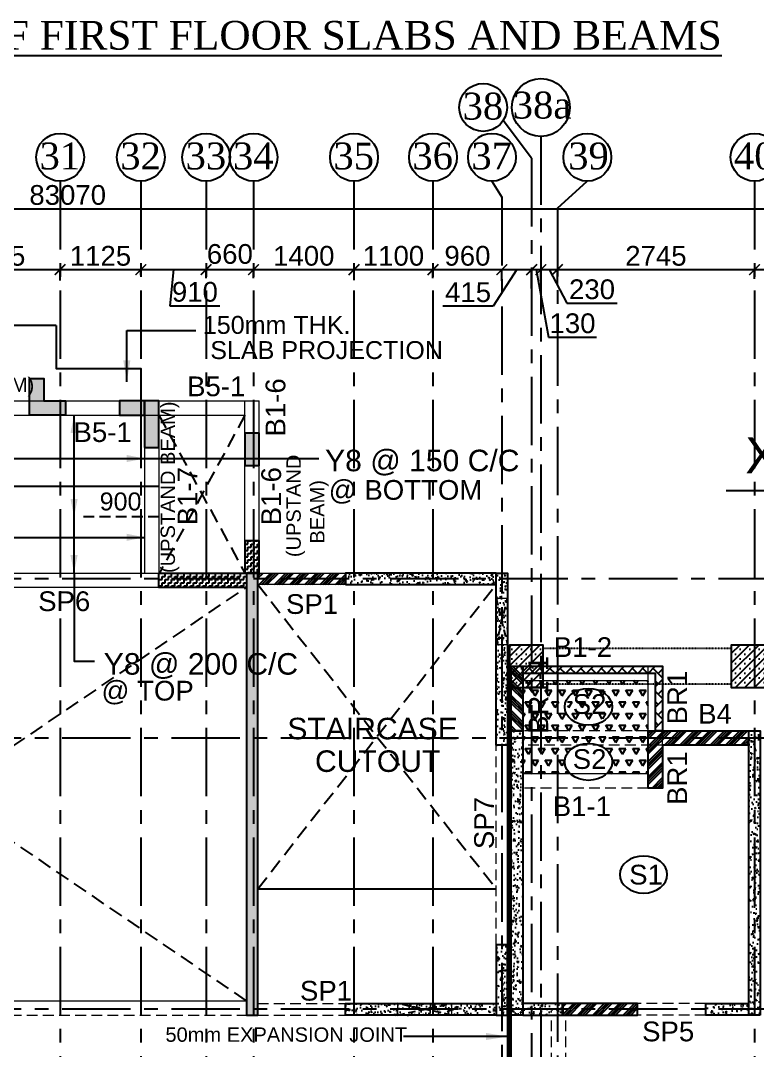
# Model space of a CAD drawing. Header units: inches. Extents: x -1898 to 127651, y -195120 to -109120.
# Drawn here: x 44206 to 54471, y -158776 to -144425 of the extents above; entities that cross this region are included whole.
import ezdxf

# ---------------------------------------------------------------- set-up
doc = ezdxf.new("R2010")
doc.units = ezdxf.units.IN
doc.header["$MEASUREMENT"] = 0
for name, pattern in [('CENTER', [50.8, 31.75, -6.35, 6.35, -6.35]), ('DASHED2', [9.525, 6.35, -3.175]), ('Hidden', [3, 2, -1])]:
    doc.linetypes.add(name, pattern=pattern)
for name, color, linetype in [('1', 8, 'Continuous'), ('1 SHEET', 7, 'Continuous'), ('160 R.C. WALL HAT', 8, 'Continuous'), ('160 R.C.WALL', 6, 'Continuous'), ('2', 5, 'Continuous'), ('200 R.C. WALL', 8, 'Continuous'), ('200THK R.C WALL HAT', 253, 'Continuous'), ('4', 4, 'Continuous'), ('5', 2, 'Continuous'), ('AR-Column', 40, 'Continuous'), ('AR-Hidden', 251, 'DASHED2'), ('ARROW', 5, 'Continuous'), ('BAL. PARAPET WALL', 4, 'Continuous'), ('BEAM TEXT', 4, 'Continuous'), ('CUTOUT LINE', 2, 'Continuous'), ('DIM', 251, 'Continuous'), ('GIRD CIR', 1, 'Continuous'), ('GIRD TEXT', 4, 'Continuous'), ('GRID', 8, 'CENTER'), ('GRID DIM', 4, 'Continuous'), ('JKEC COL', 6, 'Continuous'), ('JKEC COL HAT', 2, 'Continuous'), ('NON S.WALL HATCH', 8, 'Continuous'), ('NON STRUC R.C.WALL', 6, 'Continuous'), ('NON.STRUC.R.C.WALLS', 1, 'Continuous'), ('PARAPET WALL', 4, 'Continuous'), ('SLAB ARROW', 5, 'Continuous'), ('SLAB DIS', 32, 'Continuous'), ('SPANRAL BEAM', 3, 'Continuous'), ('SUNKEN', 8, 'Continuous'), ('TEXT-1', 3, 'Continuous')]:
    doc.layers.add(name, color=color, linetype=linetype)
for name, color, linetype, lineweight in [('BEAMS', 3, 'Continuous', 0), ('cutout', 2, 'Continuous', 5), ('SLAB CIR', 1, 'Continuous', 25), ('SLAB REIN', 31, 'Continuous', 0), ('SLAB TXT', 3, 'Continuous', 0), ('text', 4, 'Continuous', 30), ('TEXT1', 3, 'Continuous', 20)]:
    doc.layers.add(name, color=color, linetype=linetype, lineweight=lineweight)
doc.styles.add('T 200', font='sanss___.ttf')
doc.styles.add('T200', font='sanss___.ttf', dxfattribs={"height": 275})
doc.styles.add('T300', font='sanss___.ttf', dxfattribs={"height": 350})
doc.styles.add('T400', font='romantic.ttf')
doc.dimstyles.new('T 300', dxfattribs={"dimtxt": 275, "dimasz": 150, "dimexe": 1, "dimexo": 0, "dimgap": 50, "dimtad": 1, "dimdec": 0, "dimrnd": 5, "dimdsep": 46, "dimtxsty": 'T200', "dimblk": 'ARCHTICK', "dimcen": 2.5, "dimdle": 1, "dimclrd": 5, "dimclre": 253, "dimclrt": 4, "dimadec": 0, "dimazin": 0, "dimtfac": 1, "dimtdec": 0, "dimtmove": 2, "dimatfit": 3, "dimfxl": 0, "dimarcsym": 0})
pattern_1 = [(45, (2346260.05, -275504.5), (-106.066017, 106.066017), []), (45, (2346295.4, -275504.5), (-106.066017, 106.066017), []), (45, (2346330.76, -275504.5), (-106.066017, 106.066017), []), (45, (2346366.12, -275504.5), (-106.066017, 106.066017), [])]
pattern_2 = [(50, (2184721.52, 77472.34), (179.315046, -15.688034), [18.75, -206.25]), (355, (2184721.52, 77472.34), (-34.687833, 188.048033), [15, -165]), (100.451444, (2184736.47, 77471.03), (144.627212, 172.359998), [15.935048, -175.285528]), (46.1842, (2184721.52, 77522.34), (266.810333, -41.37982), [28.125, -309.375]), (96.635635, (2184743.76, 77518.9), (233.665486, 243.52965), [23.902586, -262.92844]), (351.184164, (2184721.52, 77522.34), (233.665486, 243.52965), [22.5, -247.5]), (21, (2184746.52, 77509.84), (149.226763, -100.654723), [18.75, -206.25]), (326, (2184746.52, 77509.84), (60.828833, 181.287511), [15, -165]), (71.451445, (2184758.96, 77501.45), (210.055594, 80.632788), [15.935047, -175.285528]), (37.5, (2184721.524, 77472.34), (3.0399638, 83.2234635), [0, -163, 0, -167.5, 0, -165.625]), (7.5, (2184721.52, 77472.34), (65.7673844, 98.602928), [0, -95.5, 0, -159.25, 0, -63.125]), (327.5, (2184665.774, 77472.34), (133.455609, -5.638718), [0, -62.5, 0, -195, 0, -258.75]), (317.5, (2184640.77, 77472.34), (145.7965423, 25.0262456), [0, -81.25, 0, -129.5, 0, -183.75])]
pattern_3 = [(45, (-132245.64, 75915.45), (-66.29126, 66.29126), []), (45, (-132179.35, 75915.45), (-66.29126, 66.29126), [0, -93.75])]

# ---------------------------------------------------------------- blocks, each defined once
blk = doc.blocks.new('_ARCHTICK')
at = {"color": 0, "linetype": 'ByBlock', "const_width": 0.15}
blk.add_lwpolyline([(-0.5, -0.5), (0.5, 0.5)], dxfattribs=at)
blk = doc.blocks.new('*D679')
at = {"layer": 'Defpoints', "color": 0}
for p in [(86396, -147049), (3327, -147274, 15), (86396, -147274, 15)]:
    blk.add_point(p, dxfattribs=at)
at = {"layer": 'GRID DIM', "color": 5, "lineweight": -2}
blk.add_line((3326, -147049), (86397, -147049), dxfattribs=at)
at = {"layer": 'GRID DIM', "color": 253, "lineweight": -2}
for p, q in [((3327, -147274), (3327, -147048)), ((86396, -147274), (86396, -147048))]:
    blk.add_line(p, q, dxfattribs=at)
at = {"layer": 'GRID DIM', "color": 5, "lineweight": -2, "xscale": 150, "yscale": 150, "zscale": 150, "rotation": 180}
blk.add_blockref('_ARCHTICK', (3327, -147049), dxfattribs=at)
at = {"layer": 'GRID DIM', "color": 5, "lineweight": -2, "xscale": 150, "yscale": 150, "zscale": 150}
blk.add_blockref('_ARCHTICK', (86396, -147049), dxfattribs=at)
at = {"layer": 'GRID DIM', "color": 4, "insert": (44862, -146857), "char_height": 275, "attachment_point": 5, "style": 'T200'}
blk.add_mtext('83070', dxfattribs=at)
blk = doc.blocks.new('*D711')
at = {"layer": 'Defpoints', "color": 0}
for p in [(44756, -147896), (42933, -148034, 15), (44756, -148049, 15)]:
    blk.add_point(p, dxfattribs=at)
at = {"layer": 'GRID DIM', "color": 5, "lineweight": -2}
blk.add_line((42932, -147896), (44757, -147896), dxfattribs=at)
at = {"layer": 'GRID DIM', "color": 253, "lineweight": -2}
for p, q in [((42933, -148034), (42933, -147895)), ((44756, -148049), (44756, -147895))]:
    blk.add_line(p, q, dxfattribs=at)
at = {"layer": 'GRID DIM', "color": 5, "lineweight": -2, "xscale": 150, "yscale": 150, "zscale": 150, "rotation": 180}
blk.add_blockref('_ARCHTICK', (42933, -147896), dxfattribs=at)
at = {"layer": 'GRID DIM', "color": 5, "lineweight": -2, "xscale": 150, "yscale": 150, "zscale": 150}
blk.add_blockref('_ARCHTICK', (44756, -147896), dxfattribs=at)
at = {"layer": 'GRID DIM', "color": 4, "insert": (43845, -147705), "char_height": 275, "attachment_point": 5, "style": 'T200'}
blk.add_mtext('1825', dxfattribs=at)
blk = doc.blocks.new('*D712')
at = {"layer": 'Defpoints', "color": 0}
for p in [(45881, -147896), (44756, -148049, 15), (45881, -147973, 15)]:
    blk.add_point(p, dxfattribs=at)
at = {"layer": 'GRID DIM', "color": 5, "lineweight": -2}
blk.add_line((44755, -147896), (45882, -147896), dxfattribs=at)
at = {"layer": 'GRID DIM', "color": 253, "lineweight": -2}
for p, q in [((44756, -148049), (44756, -147895)), ((45881, -147973), (45881, -147895))]:
    blk.add_line(p, q, dxfattribs=at)
at = {"layer": 'GRID DIM', "color": 5, "lineweight": -2, "xscale": 150, "yscale": 150, "zscale": 150, "rotation": 180}
blk.add_blockref('_ARCHTICK', (44756, -147896), dxfattribs=at)
at = {"layer": 'GRID DIM', "color": 5, "lineweight": -2, "xscale": 150, "yscale": 150, "zscale": 150}
blk.add_blockref('_ARCHTICK', (45881, -147896), dxfattribs=at)
at = {"layer": 'GRID DIM', "color": 4, "insert": (45319, -147705), "char_height": 275, "attachment_point": 5, "style": 'T200'}
blk.add_mtext('1125', dxfattribs=at)
blk = doc.blocks.new('*D713')
at = {"layer": 'Defpoints', "color": 0}
for p in [(46791, -147896), (45881, -147973, 15), (46791, -148014, 15)]:
    blk.add_point(p, dxfattribs=at)
at = {"layer": 'GRID DIM', "color": 5, "lineweight": -2}
for p, q in [((45880, -147896), (46792, -147896)), ((46336, -147896), (46286, -148399)), ((46286, -148399), (46982, -148399))]:
    blk.add_line(p, q, dxfattribs=at)
at = {"layer": 'GRID DIM', "color": 253, "lineweight": -2}
for p, q in [((45881, -147973), (45881, -147895)), ((46791, -148014), (46791, -147895))]:
    blk.add_line(p, q, dxfattribs=at)
at = {"layer": 'GRID DIM', "color": 5, "lineweight": -2, "xscale": 150, "yscale": 150, "zscale": 150, "rotation": 180}
blk.add_blockref('_ARCHTICK', (45881, -147896), dxfattribs=at)
at = {"layer": 'GRID DIM', "color": 5, "lineweight": -2, "xscale": 150, "yscale": 150, "zscale": 150}
blk.add_blockref('_ARCHTICK', (46791, -147896), dxfattribs=at)
at = {"layer": 'GRID DIM', "color": 4, "insert": (46634, -148207), "char_height": 275, "attachment_point": 5, "style": 'T200'}
blk.add_mtext('910', dxfattribs=at)
blk = doc.blocks.new('*D714')
at = {"layer": 'Defpoints', "color": 0}
for p in [(47451, -147896), (46791, -148014, 15), (47451, -148014, 15)]:
    blk.add_point(p, dxfattribs=at)
at = {"layer": 'GRID DIM', "color": 5, "lineweight": -2}
blk.add_line((46790, -147896), (47452, -147896), dxfattribs=at)
at = {"layer": 'GRID DIM', "color": 253, "lineweight": -2}
for p, q in [((46791, -148014), (46791, -147895)), ((47451, -148014), (47451, -147895))]:
    blk.add_line(p, q, dxfattribs=at)
at = {"layer": 'GRID DIM', "color": 5, "lineweight": -2, "xscale": 150, "yscale": 150, "zscale": 150, "rotation": 180}
blk.add_blockref('_ARCHTICK', (46791, -147896), dxfattribs=at)
at = {"layer": 'GRID DIM', "color": 5, "lineweight": -2, "xscale": 150, "yscale": 150, "zscale": 150}
blk.add_blockref('_ARCHTICK', (47451, -147896), dxfattribs=at)
at = {"layer": 'GRID DIM', "color": 4, "insert": (47121, -147679), "char_height": 275, "attachment_point": 5, "style": 'T200'}
blk.add_mtext('660', dxfattribs=at)
blk = doc.blocks.new('*D715')
at = {"layer": 'Defpoints', "color": 0}
for p in [(48851, -147896), (47451, -148014, 15), (48851, -148041, 15)]:
    blk.add_point(p, dxfattribs=at)
at = {"layer": 'GRID DIM', "color": 5, "lineweight": -2}
blk.add_line((47450, -147896), (48852, -147896), dxfattribs=at)
at = {"layer": 'GRID DIM', "color": 253, "lineweight": -2}
for p, q in [((47451, -148014), (47451, -147895)), ((48851, -148041), (48851, -147895))]:
    blk.add_line(p, q, dxfattribs=at)
at = {"layer": 'GRID DIM', "color": 5, "lineweight": -2, "xscale": 150, "yscale": 150, "zscale": 150, "rotation": 180}
blk.add_blockref('_ARCHTICK', (47451, -147896), dxfattribs=at)
at = {"layer": 'GRID DIM', "color": 5, "lineweight": -2, "xscale": 150, "yscale": 150, "zscale": 150}
blk.add_blockref('_ARCHTICK', (48851, -147896), dxfattribs=at)
at = {"layer": 'GRID DIM', "color": 4, "insert": (48151, -147705), "char_height": 275, "attachment_point": 5, "style": 'T200'}
blk.add_mtext('1400', dxfattribs=at)
blk = doc.blocks.new('*D716')
at = {"layer": 'Defpoints', "color": 0}
for p in [(49951, -147896), (48851, -148041, 15), (49951, -148017, 15)]:
    blk.add_point(p, dxfattribs=at)
at = {"layer": 'GRID DIM', "color": 5, "lineweight": -2}
blk.add_line((48850, -147896), (49952, -147896), dxfattribs=at)
at = {"layer": 'GRID DIM', "color": 253, "lineweight": -2}
for p, q in [((48851, -148041), (48851, -147895)), ((49951, -148017), (49951, -147895))]:
    blk.add_line(p, q, dxfattribs=at)
at = {"layer": 'GRID DIM', "color": 5, "lineweight": -2, "xscale": 150, "yscale": 150, "zscale": 150, "rotation": 180}
blk.add_blockref('_ARCHTICK', (48851, -147896), dxfattribs=at)
at = {"layer": 'GRID DIM', "color": 5, "lineweight": -2, "xscale": 150, "yscale": 150, "zscale": 150}
blk.add_blockref('_ARCHTICK', (49951, -147896), dxfattribs=at)
at = {"layer": 'GRID DIM', "color": 4, "insert": (49401, -147705), "char_height": 275, "attachment_point": 5, "style": 'T200'}
blk.add_mtext('1100', dxfattribs=at)
blk = doc.blocks.new('*D717')
at = {"layer": 'Defpoints', "color": 0}
for p in [(50911, -147896), (49951, -148017, 15), (50911, -148051, 15)]:
    blk.add_point(p, dxfattribs=at)
at = {"layer": 'GRID DIM', "color": 5, "lineweight": -2}
blk.add_line((49950, -147896), (50912, -147896), dxfattribs=at)
at = {"layer": 'GRID DIM', "color": 253, "lineweight": -2}
for p, q in [((49951, -148017), (49951, -147895)), ((50911, -148051), (50911, -147895))]:
    blk.add_line(p, q, dxfattribs=at)
at = {"layer": 'GRID DIM', "color": 5, "lineweight": -2, "xscale": 150, "yscale": 150, "zscale": 150, "rotation": 180}
blk.add_blockref('_ARCHTICK', (49951, -147896), dxfattribs=at)
at = {"layer": 'GRID DIM', "color": 5, "lineweight": -2, "xscale": 150, "yscale": 150, "zscale": 150}
blk.add_blockref('_ARCHTICK', (50911, -147896), dxfattribs=at)
at = {"layer": 'GRID DIM', "color": 4, "insert": (50431, -147705), "char_height": 275, "attachment_point": 5, "style": 'T200'}
blk.add_mtext('960', dxfattribs=at)
blk = doc.blocks.new('*D718')
at = {"layer": 'Defpoints', "color": 0}
for p in [(51326, -147896), (50911, -148051, 15), (51326, -148159, 15)]:
    blk.add_point(p, dxfattribs=at)
at = {"layer": 'GRID DIM', "color": 5, "lineweight": -2}
for p, q in [((51118, -147896), (50792, -148404)), ((50910, -147896), (51327, -147896)), ((50792, -148404), (50089, -148404))]:
    blk.add_line(p, q, dxfattribs=at)
at = {"layer": 'GRID DIM', "color": 253, "lineweight": -2}
for p, q in [((50911, -148051), (50911, -147895)), ((51326, -148159), (51326, -147895))]:
    blk.add_line(p, q, dxfattribs=at)
at = {"layer": 'GRID DIM', "color": 5, "lineweight": -2, "xscale": 150, "yscale": 150, "zscale": 150, "rotation": 180}
blk.add_blockref('_ARCHTICK', (50911, -147896), dxfattribs=at)
at = {"layer": 'GRID DIM', "color": 5, "lineweight": -2, "xscale": 150, "yscale": 150, "zscale": 150}
blk.add_blockref('_ARCHTICK', (51326, -147896), dxfattribs=at)
at = {"layer": 'GRID DIM', "color": 4, "insert": (50440, -148212), "char_height": 275, "attachment_point": 5, "style": 'T200'}
blk.add_mtext('415', dxfattribs=at)
blk = doc.blocks.new('*D719')
at = {"layer": 'Defpoints', "color": 0}
for p in [(51454, -147896), (51454, -148051, 29), (51326, -148159, 15)]:
    blk.add_point(p, dxfattribs=at)
at = {"layer": 'GRID DIM', "color": 5, "lineweight": -2}
for p, q in [((51325, -147896), (51455, -147896)), ((51390, -147896), (51559, -148837)), ((51559, -148837), (52231, -148837))]:
    blk.add_line(p, q, dxfattribs=at)
at = {"layer": 'GRID DIM', "color": 253, "lineweight": -2}
for p, q in [((51326, -148159), (51326, -147895)), ((51454, -148051), (51454, -147895))]:
    blk.add_line(p, q, dxfattribs=at)
at = {"layer": 'GRID DIM', "color": 5, "lineweight": -2, "xscale": 150, "yscale": 150, "zscale": 150, "rotation": 180}
blk.add_blockref('_ARCHTICK', (51326, -147896), dxfattribs=at)
at = {"layer": 'GRID DIM', "color": 5, "lineweight": -2, "xscale": 150, "yscale": 150, "zscale": 150}
blk.add_blockref('_ARCHTICK', (51454, -147896), dxfattribs=at)
at = {"layer": 'GRID DIM', "color": 4, "insert": (51895, -148645), "char_height": 275, "attachment_point": 5, "style": 'T200'}
blk.add_mtext('130', dxfattribs=at)
blk = doc.blocks.new('*D720')
at = {"layer": 'Defpoints', "color": 0}
for p in [(51684, -147896), (51454, -148051, 29), (51684, -148100, 15)]:
    blk.add_point(p, dxfattribs=at)
at = {"layer": 'GRID DIM', "color": 5, "lineweight": -2}
for p, q in [((51453, -147896), (51685, -147896)), ((51569, -147896), (51818, -148363)), ((51818, -148363), (52516, -148363))]:
    blk.add_line(p, q, dxfattribs=at)
at = {"layer": 'GRID DIM', "color": 253, "lineweight": -2}
for p, q in [((51454, -148051), (51454, -147895)), ((51684, -148100), (51684, -147895))]:
    blk.add_line(p, q, dxfattribs=at)
at = {"layer": 'GRID DIM', "color": 5, "lineweight": -2, "xscale": 150, "yscale": 150, "zscale": 150, "rotation": 180}
blk.add_blockref('_ARCHTICK', (51454, -147896), dxfattribs=at)
at = {"layer": 'GRID DIM', "color": 5, "lineweight": -2, "xscale": 150, "yscale": 150, "zscale": 150}
blk.add_blockref('_ARCHTICK', (51684, -147896), dxfattribs=at)
at = {"layer": 'GRID DIM', "color": 4, "insert": (52167, -148171), "char_height": 275, "attachment_point": 5, "style": 'T200'}
blk.add_mtext('230', dxfattribs=at)
blk = doc.blocks.new('*D721')
at = {"layer": 'Defpoints', "color": 0}
for p in [(54431, -147896), (51684, -148100, 15), (54431, -148023, 15)]:
    blk.add_point(p, dxfattribs=at)
at = {"layer": 'GRID DIM', "color": 5, "lineweight": -2}
blk.add_line((51683, -147896), (54432, -147896), dxfattribs=at)
at = {"layer": 'GRID DIM', "color": 253, "lineweight": -2}
for p, q in [((51684, -148100), (51684, -147895)), ((54431, -148023), (54431, -147895))]:
    blk.add_line(p, q, dxfattribs=at)
at = {"layer": 'GRID DIM', "color": 5, "lineweight": -2, "xscale": 150, "yscale": 150, "zscale": 150, "rotation": 180}
blk.add_blockref('_ARCHTICK', (51684, -147896), dxfattribs=at)
at = {"layer": 'GRID DIM', "color": 5, "lineweight": -2, "xscale": 150, "yscale": 150, "zscale": 150}
blk.add_blockref('_ARCHTICK', (54431, -147896), dxfattribs=at)
at = {"layer": 'GRID DIM', "color": 4, "insert": (53057, -147705), "char_height": 275, "attachment_point": 5, "style": 'T200'}
blk.add_mtext('2745', dxfattribs=at)
blk = doc.blocks.new('*D722')
at = {"layer": 'Defpoints', "color": 0}
for p in [(55106, -147896), (54431, -148023, 15), (55106, -148012, 15)]:
    blk.add_point(p, dxfattribs=at)
at = {"layer": 'GRID DIM', "color": 5, "lineweight": -2}
for p, q in [((54430, -147896), (55107, -147896)), ((54768, -147896), (55230, -148409)), ((55230, -148409), (55928, -148409))]:
    blk.add_line(p, q, dxfattribs=at)
at = {"layer": 'GRID DIM', "color": 253, "lineweight": -2}
for p, q in [((54431, -148023), (54431, -147895)), ((55106, -148012), (55106, -147895))]:
    blk.add_line(p, q, dxfattribs=at)
at = {"layer": 'GRID DIM', "color": 5, "lineweight": -2, "xscale": 150, "yscale": 150, "zscale": 150, "rotation": 180}
blk.add_blockref('_ARCHTICK', (54431, -147896), dxfattribs=at)
at = {"layer": 'GRID DIM', "color": 5, "lineweight": -2, "xscale": 150, "yscale": 150, "zscale": 150}
blk.add_blockref('_ARCHTICK', (55106, -147896), dxfattribs=at)
at = {"layer": 'GRID DIM', "color": 4, "insert": (55579, -148217), "char_height": 275, "attachment_point": 5, "style": 'T200'}
blk.add_mtext('675', dxfattribs=at)
blk = doc.blocks.new('A$C02A55DAE')
at = {"layer": 'NON S.WALL HATCH'}
h = blk.add_hatch(dxfattribs=at)
h.set_pattern_fill('SACNCR', color=256, scale=1000)
h.set_pattern_definition(pattern_3)
h.paths.add_polyline_path([(46319, 600), (45859, 600), (45859, 1200), (46319, 1200)])
h = blk.add_hatch(dxfattribs=at)
h.set_pattern_fill('SACNCR', color=256, scale=1000)
h.set_pattern_definition(pattern_3)
h.paths.add_polyline_path([(49549, 600), (48949, 600), (48949, 1200), (49549, 1200)])
at = {"layer": 'AR-Column', "color": 4, "elevation": -29}
for points in [[(46319, 600), (45859, 600), (45859, 1200), (46319, 1200)], [(49549, 600), (48949, 600), (48949, 1200), (49549, 1200)]]:
    blk.add_lwpolyline(points, close=True, dxfattribs=at)
at = {"layer": 'AR-Hidden', "ltscale": 0.009}
for p, q in [((48955, 1150, -29), (46319, 1150, -29)), ((48955, 650, -29), (46319, 650, -29))]:
    blk.add_line(p, q, dxfattribs=at)
blk = doc.blocks.new('A$C1E2D4D93')
at = {"layer": 'JKEC COL', "elevation": 0}
blk.add_lwpolyline([(35423, 15880), (34923, 15880), (34923, 16390), (35123, 16390), (35123, 16080), (35423, 16080), (35423, 15880)], dxfattribs=at)

msp = doc.modelspace()

# ---------------------------------------------------------------- hatches: boundary and pattern name
at = {"layer": '160 R.C. WALL HAT'}
h = msp.add_hatch(dxfattribs=at)
h.set_pattern_fill('AR-CONC', color=256, scale=25)
h.set_pattern_definition(pattern_2)
h.paths.add_polyline_path([(47510.9, -152123.6), (47350.9, -152123.6), (47351, -158283.5), (47511, -158283.5)])
h = msp.add_hatch(dxfattribs=at)
h.set_pattern_fill('AR-CONC', color=256, scale=25)
h.set_pattern_definition([(50, (2184721.52, 77492.34), (179.315046, -15.688034), [18.75, -206.25]), (355, (2184721.52, 77492.34), (-34.687833, 188.048033), [15, -165]), (100.451444, (2184736.47, 77491.03), (144.627212, 172.359998), [15.935048, -175.285528]), (46.1842, (2184721.52, 77542.34), (266.810333, -41.37982), [28.125, -309.375]), (96.635635, (2184743.76, 77538.9), (233.665486, 243.52965), [23.902586, -262.92844]), (351.184164, (2184721.52, 77542.34), (233.665486, 243.52965), [22.5, -247.5]), (21, (2184746.52, 77529.84), (149.226763, -100.654723), [18.75, -206.25]), (326, (2184746.52, 77529.84), (60.828833, 181.287511), [15, -165]), (71.451445, (2184758.96, 77521.45), (210.055594, 80.632788), [15.935047, -175.285528]), (37.5, (2184721.524, 77492.34), (3.0399638, 83.2234635), [0, -163, 0, -167.5, 0, -165.625]), (7.5, (2184721.52, 77492.34), (65.7673844, 98.602928), [0, -95.5, 0, -159.25, 0, -63.125]), (327.5, (2184665.774, 77492.34), (133.455609, -5.638718), [0, -62.5, 0, -195, 0, -258.75]), (317.5, (2184640.77, 77492.34), (145.7965423, 25.0262456), [0, -81.25, 0, -129.5, 0, -183.75])])
h.paths.add_polyline_path([(50831, -152123.6), (48730.8, -152123.6), (48730.8, -152283.6), (50831, -152283.6)])
h = msp.add_hatch(dxfattribs=at)
h.set_pattern_fill('AR-CONC', color=256, scale=25)
h.set_pattern_definition(pattern_2)
h.paths.add_polyline_path([(50831, -154523.5), (50991, -154523.5), (50991, -152143.6), (50831, -152143.6)])
h = msp.add_hatch(dxfattribs=at)
h.set_pattern_fill('AR-CONC', color=256, scale=25)
h.set_pattern_definition(pattern_2)
h.paths.add_polyline_path([(51041, -154323.5), (51201, -154323.5), (51201, -158283.5), (51041, -158283.5)])
h = msp.add_hatch(dxfattribs=at)
h.set_pattern_fill('AR-CONC', color=256, scale=25)
h.set_pattern_definition(pattern_2)
h.paths.add_polyline_path([(54351, -154323.5), (54511, -154323.5), (54511, -158283.5), (54351, -158283.5)])
h = msp.add_hatch(dxfattribs=at)
h.set_pattern_fill('AR-CONC', color=256, scale=25)
h.set_pattern_definition(pattern_2)
h.paths.add_polyline_path([(50991, -157303.5), (50831, -157303.5), (50831, -158283.5), (50991, -158283.5)])
h = msp.add_hatch(dxfattribs=at)
h.set_pattern_fill('AR-CONC', color=256, scale=25)
h.set_pattern_definition(pattern_2)
h.paths.add_polyline_path([(48730.8, -158123.5), (48730.8, -158283.5), (50831, -158283.5), (50831, -158123.5)])
h = msp.add_hatch(dxfattribs=at)
h.set_pattern_fill('AR-CONC', color=256, scale=25)
h.set_pattern_definition(pattern_2)
h.paths.add_polyline_path([(51764.1, -158123.5), (51201, -158123.5), (51201, -158283.5), (51764.1, -158283.5)])
h = msp.add_hatch(dxfattribs=at)
h.set_pattern_fill('AR-CONC', color=256, scale=25)
h.set_pattern_definition(pattern_2)
h.paths.add_polyline_path([(53751, -158283.5), (53751, -158123.5), (54351, -158123.5), (54351, -158283.5)])
at = {"layer": '2'}
h = msp.add_hatch(dxfattribs=at)
h.set_pattern_fill('ANSI31', color=1, scale=150, style=0)
h.set_pattern_definition([(135, (89513.378, -35133.298), (13.2582521, 13.2582521), [])])
h.paths.add_polyline_path([(51041, -153423.5), (50991, -153423.5), (50991, -160083.5), (51041, -160083.5)])
at = {"layer": '200THK R.C WALL HAT'}
h = msp.add_hatch(dxfattribs=at)
h.set_pattern_fill('ZIGZAG', color=256, scale=350, style=0)
h.set_pattern_definition([(0, (2349979.944, -240971.21), (43.75, 43.75), [43.75, -43.75]), (90, (2350023.694, -240971.21), (-43.75, 43.75), [43.75, -43.75])])
h.paths.add_polyline_path([(47330.8, -152123.6), (47530.8, -152123.6), (47530.8, -151673.6), (47330.8, -151673.6)])
h = msp.add_hatch(dxfattribs=at)
h.set_pattern_fill('ZIGZAG', color=256, scale=350, style=0)
h.set_pattern_definition([(0, (2184721.524, 77472.34), (43.75, 43.75), [43.75, -43.75]), (90, (2184765.274, 77472.34), (-43.75, 43.75), [43.75, -43.75])])
h.paths.add_polyline_path([(46131.7, -152123.6), (47350.9, -152123.6), (47350.9, -152323.6), (46131.7, -152323.6)])
at = {"layer": 'BAL. PARAPET WALL'}
h = msp.add_hatch(dxfattribs=at)
h.set_pattern_fill('AR-HBONE', color=256, angle=-90, style=0)
h.set_pattern_definition([(315, (547722.33, 1971634.79), (143.684098, -4e-14), [304.8, -101.6]), (45, (547794.18, 1971562.95), (143.684098, -4e-14), [304.8, -101.6])])
h.paths.add_polyline_path([(51201, -153523.5), (51201, -153423.5), (53151, -153423.5), (53151, -154323.5), (53051, -154323.5), (53051, -153523.5)])
at = {"layer": 'JKEC COL HAT'}
for points in [[(44830.8, -149923.6), (44330.4, -149923.6), (44330.4, -149413.6), (44530.4, -149413.6), (44530.4, -149723.6), (44830.8, -149723.6)], [(45932.7, -149723.6), (45582.3, -149723.6), (45582.3, -149923.6), (45932.7, -149923.6)], [(45932.7, -150373.6), (46132.3, -150373.6), (46132.3, -149723.6), (45932.7, -149723.6)], [(47330.8, -150623.6), (47530.8, -150623.6), (47530.8, -150173.6), (47330.8, -150173.6)]]:
    msp.add_hatch(color=256, dxfattribs=at).paths.add_polyline_path(points)
at = {"layer": 'NON STRUC R.C.WALL'}
h = msp.add_hatch(dxfattribs=at)
h.set_pattern_fill('ANSI34', color=1, scale=200)
h.set_pattern_definition([(45, (47531, -152283.57), (-106.066, 106.066), []), (45, (47566.35, -152283.57), (-106.066, 106.066), []), (45, (47601.7, -152283.57), (-106.066, 106.066), []), (45, (47637.06, -152283.57), (-106.066, 106.066), [])])
h.paths.add_polyline_path([(47510.9, -152283.6), (48730.8, -152283.6), (48730.8, -152123.6), (47510.9, -152123.6)])
h = msp.add_hatch(dxfattribs=at)
h.set_pattern_fill('ANSI34', color=1, scale=200)
h.set_pattern_definition([(135, (-2263156.67, -275544.5), (106.066017, 106.066017), []), (135, (-2263192.03, -275544.5), (106.066017, 106.066017), []), (135, (-2263227.38, -275544.5), (106.066017, 106.066017), []), (135, (-2263262.74, -275544.5), (106.066017, 106.066017), [])])
h.paths.add_polyline_path([(51201, -154323.5), (51041, -154323.5), (51041, -153423.5), (51201, -153423.5)])
h = msp.add_hatch(dxfattribs=at)
h.set_pattern_fill('ANSI34', color=1, scale=200)
h.set_pattern_definition(pattern_1)
h.paths.add_polyline_path([(54351, -154523.5), (53151, -154523.5), (53151, -155123.5), (52951, -155123.5), (52951, -154323.5), (54351, -154323.5)])
h = msp.add_hatch(dxfattribs=at)
h.set_pattern_fill('ANSI34', color=1, scale=200)
h.set_pattern_definition(pattern_1)
h.paths.add_polyline_path([(52801, -158123.5), (51751, -158123.5), (51751, -158283.5), (52801, -158283.5)])
at = {"layer": 'SUNKEN'}
h = msp.add_hatch(dxfattribs=at)
h.set_pattern_fill('TRIANG', color=256, scale=500)
h.set_pattern_definition([(60, (2301842.9, -380682.11), (-93.75, 162.379763), [93.75, -93.75]), (120, (2301842.9, -380682.11), (-187.5, 1e-07), [93.75, -93.75]), (0, (2301796.02, -380600.92), (93.75, 162.379763), [93.75, -93.75])])
edge = h.paths.add_edge_path(flags=16)
edge.add_ellipse((52117, -153949.2), major_axis=(-331, 0), ratio=0.77685, start_angle=0, end_angle=360)
h.paths.add_polyline_path([(52432.5, -154167.3), (51827.4, -154167.3), (51827.4, -153736.1), (52432.5, -153736.1)], flags=16)
h.paths.add_polyline_path([(52263.2, -154525.1), (52258.7, -154523.5), (52951, -154523.5), (52951, -154923.5), (52312.2, -154923.5), (52319, -154959.6), (52329.2, -154953.2), (52339.2, -154946.5), (52348.8, -154939.5), (52358, -154932.2), (52366.8, -154924.6), (52375.2, -154916.7), (52383.3, -154908.6), (52390.9, -154900.3), (52398.1, -154891.7), (52404.8, -154882.9), (52411.1, -154873.9), (52416.9, -154864.8), (52422.2, -154855.4), (52427.1, -154845.9), (52431.4, -154836.3), (52435.3, -154826.5), (52438.7, -154816.6), (52441.5, -154806.6), (52443.9, -154796.6), (52445.7, -154786.4), (52447, -154776.3), (52447.8, -154766.1), (52448, -154755.8), (52447.8, -154745.6), (52447, -154735.4), (52445.7, -154725.2), (52443.9, -154715.1), (52441.5, -154705), (52438.7, -154695.1), (52435.3, -154685.2), (52431.4, -154675.4), (52427.1, -154665.8), (52422.2, -154656.2), (52416.9, -154646.9), (52411.1, -154637.7), (52404.8, -154628.7), (52398.1, -154620), (52390.9, -154611.4), (52383.3, -154603), (52375.2, -154594.9), (52366.8, -154587.1), (52358, -154579.5), (52348.8, -154572.2), (52339.2, -154565.2), (52329.2, -154558.5), (52319, -154552.1), (52308.4, -154546), (52297.5, -154540.3), (52286.3, -154534.9), (52274.9, -154529.8)])
h.paths.add_polyline_path([(51201, -154323.5), (51201, -153623.5), (52951, -153623.5), (52951, -154323.5)])
h.paths.add_polyline_path([(51201, -154523.5), (51201, -154323.5), (52951, -154323.5), (52951, -154523.5)])
h.paths.add_polyline_path([(51201, -154963.5), (51201, -154523.5), (51975.4, -154523.5), (51970.9, -154525.1), (51959.2, -154529.8), (51947.8, -154534.9), (51936.6, -154540.3), (51925.7, -154546), (51915.1, -154552.1), (51904.8, -154558.5), (51894.9, -154565.2), (51885.3, -154572.2), (51876.1, -154579.5), (51867.3, -154587.1), (51858.8, -154594.9), (51850.8, -154603), (51843.2, -154611.4), (51836, -154620), (51829.3, -154628.7), (51823, -154637.7), (51817.2, -154646.9), (51811.9, -154656.2), (51807, -154665.8), (51802.6, -154675.4), (51798.8, -154685.2), (51795.4, -154695.1), (51792.6, -154705), (51790.2, -154715.1), (51788.4, -154725.2), (51787.1, -154735.4), (51786.3, -154745.6), (51786, -154755.8), (51786.3, -154766.1), (51787.1, -154776.3), (51788.4, -154786.4), (51790.2, -154796.6), (51792.6, -154806.6), (51795.4, -154816.6), (51798.8, -154826.5), (51802.6, -154836.3), (51807, -154845.9), (51811.9, -154855.4), (51817.2, -154864.8), (51823, -154873.9), (51829.3, -154882.9), (51836, -154891.7), (51843.2, -154900.3), (51850.8, -154908.6), (51858.8, -154916.7), (51867.3, -154924.6), (51876.1, -154932.2), (51885.3, -154939.5), (51894.9, -154946.5), (51904.8, -154953.2), (51915.1, -154959.6), (51921.9, -154923.5), (51201, -154923.5)])

# ---------------------------------------------------------------- linework, layer by layer
at = {"layer": '1', "linetype": 'Hidden', "ltscale": 100}
for p, q in [((46132.6, -149923.6, 14.7), (47331.1, -152123.6, 14.7)), ((47330.5, -149923.6, 14.7), (46141.1, -152123.6, 14.7)), ((38892.4, -158083.5, 14.7), (47350.9, -152323.6, 14.7)), ((47351, -158083.5, 14.7), (38892.4, -152323.6, 14.7)), ((47510.9, -152283.6, 14.7), (50831, -156523.6, 14.7)), ((47511, -156523.6, 14.7), (50831, -152283.6, 14.7))]:
    msp.add_line(p, q, dxfattribs=at)
at = {"layer": '160 R.C.WALL'}
msp.add_line((48730.8, -152123.6, 14.7), (48730.8, -152283.6, 14.7), dxfattribs=at)
at = {"layer": '160 R.C.WALL', "elevation": 14.7}
for points in [[(47330.8, -152123.6), (47530.8, -152123.6), (47530.8, -151673.6), (47330.8, -151673.6)], [(47510.9, -152123.6), (47350.9, -152123.6), (47351, -158283.5), (47511, -158283.5)], [(48730.8, -152283.6), (50831, -152283.6), (50831, -152123.6), (48730.8, -152123.6)], [(50991, -154523.5), (50831, -154523.5), (50831, -152123.6), (50991, -152123.6)], [(51201, -158283.5), (51041, -158283.5), (51041, -154323.5), (51201, -154323.5)], [(54511, -158283.5), (54351, -158283.5), (54351, -154323.5), (54511, -154323.5)], [(50991, -157303.5), (50831, -157303.5), (50831, -158283.5), (50991, -158283.5)], [(50831, -158283.5), (48731, -158283.5), (48731, -158123.5), (50831, -158123.5)], [(51764.1, -158123.5), (51201, -158123.5), (51201, -158283.5), (51764.1, -158283.5)]]:
    msp.add_lwpolyline(points, close=True, dxfattribs=at)
msp.add_lwpolyline([(54351, -158283.5), (53751, -158283.5), (53751, -158123.5), (54351, -158123.5)], dxfattribs=at)
at = {"layer": '2', "color": 1}
msp.add_line((54036.6, -150975.7), (60104.6, -150975.7), dxfattribs=at)
at = {"layer": '2', "color": 5, "elevation": 14.7}
msp.add_lwpolyline([(44950.7, -152123.6), (44950.7, -153352.5), (45233.4, -153352.5)], dxfattribs=at)
at = {"layer": '2', "color": 1, "elevation": 14.7}
msp.add_lwpolyline([(51041, -153423.5), (50991, -153423.5), (50991, -160083.5), (51041, -160083.5)], close=True, dxfattribs=at)
at = {"layer": '2', "color": 7}
for points in [[(44900.7, -150173.6, 14.7), (44950.7, -149923.6, 14.7), (45000.7, -150173.6, 14.7)], [(45682.7, -150478.3, 14.7), (45932.7, -150528.3, 14.7), (45682.7, -150578.3, 14.7)], [(44900.7, -151090.8, 14.7), (44950.7, -151340.8, 14.7), (45000.7, -151090.8, 14.7)], [(45682.7, -151576.5, 14.7), (45932.7, -151626.5, 14.7), (45682.7, -151676.5, 14.7)], [(44900.7, -151873.6, 14.7), (44950.7, -152123.6, 14.7), (45000.7, -151873.6, 14.7)]]:
    msp.add_solid(points, dxfattribs=at)
at = {"layer": '200 R.C. WALL', "color": 6, "elevation": 14.7}
msp.add_lwpolyline([(46131.7, -152123.6), (47350.9, -152123.6), (47350.9, -152323.6), (46131.7, -152323.6)], close=True, dxfattribs=at)
at = {"layer": '4'}
for p, q in [((44700.5, -148673.6, 14.7), (41562.7, -148673.6, 14.7)), ((47511, -156523.6, 14.7), (50831, -156523.6, 14.7))]:
    msp.add_line(p, q, dxfattribs=at)
at = {"layer": '4', "elevation": 14.7}
msp.add_lwpolyline([(44700.5, -148673.6), (44700.5, -149273.6), (45882.3, -149273.6), (45882.3, -149723.6)], dxfattribs=at)
at = {"layer": '5'}
msp.add_line((40131.1, -150913.1, 14.7), (46132.3, -150913.1, 14.7), dxfattribs=at)
at = {"layer": '5', "linetype": 'Hidden', "ltscale": 75}
msp.add_line((46132.3, -151340.8, 14.7), (45072.3, -151340.8, 14.7), dxfattribs=at)
at = {"layer": 'BAL. PARAPET WALL', "elevation": 14.7}
msp.add_lwpolyline([(51201, -153523.5), (51201, -153423.5), (53151, -153423.5), (53151, -154323.5), (53051, -154323.5), (53051, -153523.5), (51201, -153523.5)], dxfattribs=at)
at = {"layer": 'BEAMS', "color": 4, "linetype": 'Continuous', "ltscale": 0.01}
for p, q in [((40380.9, -149723.6, 14.7), (45882.3, -149723.6, 14.7)), ((45882.3, -149723.6, 14.7), (47530.8, -149723.6, 14.7)), ((47330.8, -151673.6, 14.7), (47330.8, -149723.6, 14.7)), ((47530.8, -151673.6, 14.7), (47530.8, -149723.6, 14.7)), ((38933, -149923.6, 14.7), (47330.8, -149923.6, 14.7)), ((45932.7, -150373.6, 14.7), (45932.7, -152123.6, 14.7)), ((46132.3, -150373.6, 14.7), (46132.3, -152123.6, 14.7)), ((43727.4, -152123.6, 14.7), (46131.7, -152123.6, 14.7)), ((47510.9, -152123.6, 14.7), (48730.8, -152123.6, 14.7)), ((47510.9, -152283.6, 14.7), (47510.9, -152123.6, 14.7)), ((46131.7, -152323.6, 14.7), (43727.4, -152323.6, 14.7)), ((48730.8, -152283.6, 14.7), (47510.9, -152283.6, 14.7)), ((51201, -153423.5, 14.7), (53151, -153423.5, 14.7)), ((52951, -155123.5, 14.7), (52951, -153423.5, 14.7)), ((53151, -155123.5, 14.7), (53151, -153423.5, 14.7)), ((51201, -153623.5, 14.7), (52951, -153623.5, 14.7)), ((54351, -154323.5, 14.7), (52951, -154323.5, 14.7)), ((50991, -157303.5, 14.7), (50991, -154523.5, 14.7)), ((52951, -154923.5, 14.7), (51201, -154923.5, 14.7)), ((38892.4, -158083.5, 14.7), (47351, -158083.5, 14.7))]:
    msp.add_line(p, q, dxfattribs=at)
at = {"layer": 'BEAMS', "linetype": 'Hidden', "ltscale": 75}
for p, q in [((52951, -154323.5, 14.7), (51201, -154323.5, 14.7)), ((50831, -157303.5, 14.7), (50831, -154523.5, 14.7)), ((54351, -154523.5, 14.7), (51201, -154523.5, 14.7)), ((52951, -155123.5, 14.7), (51201, -155123.5, 14.7)), ((47511, -158123.5, 14.7), (48731, -158123.5, 14.7)), ((53751, -158123.5, 14.7), (51751, -158123.5, 14.7)), ((38892.4, -158283.5, 14.7), (47351, -158283.4, 14.7)), ((47511, -158283.5, 14.7), (48731, -158283.5, 14.7)), ((51604.1, -160083.5, 14.7), (51604.1, -158283.5, 14.7)), ((53751, -158283.5, 14.7), (51751, -158283.5, 14.7)), ((51804.1, -160083.5, 14.7), (51804.1, -158283.5, 14.7))]:
    msp.add_line(p, q, dxfattribs=at)
at = {"layer": 'cutout'}
msp.add_lwpolyline([(50831, -152473.8), (50991, -152473.8), (50991, -153123.8), (50831, -153123.8)], close=True, dxfattribs=at)
at = {"layer": 'cutout', "elevation": 14.7}
msp.add_lwpolyline([(50211.4, -158283.5), (49461.4, -158283.5), (49461.4, -158123.5), (50211.4, -158123.5)], close=True, dxfattribs=at)
at = {"layer": 'CUTOUT LINE', "linetype": 'Hidden', "ltscale": 50}
for p, q in [((50831, -153123.8), (50991, -152473.8)), ((50831, -152473.8), (50991, -153123.8)), ((49461.4, -158283.5, 14.7), (50211.4, -158123.5, 14.7)), ((50211.4, -158283.5, 14.7), (49461.4, -158123.5, 14.7))]:
    msp.add_line(p, q, dxfattribs=at)
at = {"layer": 'DIM'}
for p, q in [((51326, -146343.3, 14.7), (50928.1, -145819.5, 14.7)), ((51683.9, -147038, 14.7), (52101.6, -146663.3, 14.7))]:
    msp.add_line(p, q, dxfattribs=at)
at = {"layer": 'GIRD CIR'}
for centre, radius in [((51453.9, -145635.3, 29.5), 403.2), ((50650.3, -145635.3, 14.7), 333.3), ((44756.3, -146330, 14.7), 333.3), ((45881, -146330, 14.7), 333.3), ((46790.7, -146330, 14.7), 333.3), ((47451, -146330, 14.7), 333.3), ((48850.7, -146330, 14.7), 333.3), ((49950.7, -146330, 14.7), 333.3), ((50772.5, -146330, 14.7), 333.3), ((52101.6, -146330, 14.7), 333.3), ((54431, -146330, 14.7), 333.3)]:
    msp.add_circle(centre, radius, dxfattribs=at)
at = {"layer": 'GRID', "ltscale": 30}
for p, q in [((51453.9, -146038.4, 29.5), (51453.9, -178683.9, 29.5)), ((51326, -146343.3, 14.7), (51326, -178683.9, 14.7)), ((44756.3, -146663.3, 14.7), (44756.3, -178683.9, 14.7)), ((45881, -146663.3, 14.7), (45881, -178683.9, 14.7)), ((46790.7, -146663.3, 14.7), (46790.7, -178683.9, 14.7)), ((47451, -146663.3, 14.7), (47451, -178683.9, 14.7)), ((48850.7, -146663.3, 14.7), (48850.7, -178683.9, 14.7)), ((49950.7, -146663.3, 14.7), (49950.7, -178683.9, 14.7)), ((50772.5, -146663.3, 14.7), (50911, -146886.1, 14.7)), ((54431, -146663.3, 14.7), (54431, -178683.9, 14.7)), ((50911, -146886.1, 14.7), (50911, -178683.9, 14.7)), ((51683.9, -147038, 14.7), (51683.9, -178683.9, 14.7)), ((86883.8, -152203.6, 14.7), (739.5, -152203.6, 14.7)), ((86883.8, -154423.5, 14.7), (739.5, -154423.5, 14.7)), ((86883.8, -158203.5, 14.7), (739.5, -158203.5, 14.7))]:
    msp.add_line(p, q, dxfattribs=at)
at = {"layer": 'JKEC COL', "elevation": 14.7}
for points in [[(45932.7, -149723.6), (45582.3, -149723.6), (45582.3, -149923.6), (45932.7, -149923.6)], [(45932.7, -150373.6), (46132.3, -150373.6), (46132.3, -149723.6), (45932.7, -149723.6)], [(47330.8, -150623.6), (47530.8, -150623.6), (47530.8, -150173.6), (47330.8, -150173.6)]]:
    msp.add_lwpolyline(points, close=True, dxfattribs=at)
at = {"layer": 'NON.STRUC.R.C.WALLS', "elevation": 14.7}
for points in [[(51201, -154323.5), (51041, -154323.5), (51041, -153423.5), (51201, -153423.5)], [(52801, -158123.5), (51751, -158123.5), (51751, -158283.5), (52801, -158283.5)]]:
    msp.add_lwpolyline(points, close=True, dxfattribs=at)
msp.add_lwpolyline([(54351, -154523.5), (53151, -154523.5), (53151, -155123.5), (52951, -155123.5), (52951, -154323.5), (54351, -154323.5)], dxfattribs=at)
at = {"layer": 'PARAPET WALL'}
msp.add_line((53151, -155123.5, 14.7), (52951, -155123.5, 14.7), dxfattribs=at)
at = {"layer": 'SLAB ARROW'}
for p, q in [((44950.7, -152123.6, 14.7), (44950.7, -149923.6, 14.7)), ((40904.4, -150528.3, 14.7), (45932.7, -150528.3, 14.7)), ((45932.7, -150528.3, 14.7), (47330.8, -150528.3, 14.7)), ((47330.8, -150528.3, 14.7), (48360.3, -150528.3, 14.7)), ((40904.4, -151626.5, 14.7), (45932.7, -151626.5, 14.7))]:
    msp.add_line(p, q, dxfattribs=at)
at = {"layer": 'SLAB CIR'}
for centre in [(52117, -153989.2, -0.7), (52117, -154755.8, -0.7)]:
    msp.add_ellipse(centre, major_axis=(-331, 0), ratio=0.77685, dxfattribs=at)
at = {"layer": 'SLAB CIR', "extrusion": (0, 0, -1)}
msp.add_ellipse((52884.8, -156326.6, -0.7), major_axis=(331, 0), ratio=0.77685, dxfattribs=at)

# ---------------------------------------------------------------- block references
at = {"layer": 'DIM'}
msp.add_blockref('A$C1E2D4D93', (9407.4, -165803.5, 14.7), dxfattribs=at)
at = {"layer": 'DIM', "color": 1}
msp.add_blockref('A$C02A55DAE', (5162.4, -154323.5, 29.5), dxfattribs=at)

# ---------------------------------------------------------------- texts
at = {"layer": '1 SHEET', "color": 4, "ltscale": 7, "style": 'T400'}
msp.add_text('%%UNUMERATION LAYOUT OF FIRST FLOOR SLABS AND BEAMS', height=400, dxfattribs=at).set_placement((36703.6, -144829.8))
at = {"layer": 'BEAM TEXT', "color": 6, "style": 'T300'}
msp.add_text('(UPSTAND BEAM)', height=200, dxfattribs=at).set_placement((42005.4, -149600.1))
at = {"layer": 'BEAM TEXT', "style": 'T300'}
for s, p in [('B5-1', (46525.8, -149659.9)), ('B5-1', (44943.1, -150297.7)), ('B1-2', (51634.9, -153293.5)), ('B4', (53645.9, -154222.6)), ('B1-1', (51619.9, -155511.7))]:
    msp.add_text(s, height=275, dxfattribs=at).set_placement(p)
for s, p in [('B1-6', (47893.9, -150221.3)), ('B1-7', (46668.4, -151458.1)), ('B1-6', (47834.5, -151459.2)), ('BR1-1', (51556.5, -154367)), ('BR1', (53490.9, -154233.6)), ('BR1', (53490.9, -155355.8))]:
    msp.add_text(s, height=275, rotation=90, dxfattribs=at).set_placement(p)
at = {"layer": 'BEAM TEXT', "color": 6, "style": 'T300'}
for s, p in [('(UPSTAND BEAM)', (46356.6, -152123.6)), ('(UPSTAND', (48108.9, -151902.1)), ('BEAM)', (48438.9, -151713.6))]:
    msp.add_text(s, height=200, rotation=90, dxfattribs=at).set_placement(p)
at = {"layer": 'GIRD TEXT', "ltscale": 7, "style": 'T400'}
for s, p in [('38', (50363.3, -145804.6)), ('38a', (51062, -145790.2)), ('31', (44469.4, -146499.3)), ('32', (45594, -146499.3)), ('33', (46503.7, -146499.3)), ('34', (47164, -146499.3)), ('35', (48563.7, -146499.3)), ('36', (49663.7, -146499.3)), ('37', (50485.5, -146499.3)), ('39', (51834.6, -146499.3)), ('40', (54144, -146499.3))]:
    msp.add_text(s, height=375, dxfattribs=at).set_placement(p)
at = {"layer": 'SLAB DIS', "style": 'T200'}
msp.add_text('900', height=250, dxfattribs=at).set_placement((45307.3, -151251.4, 0))
at = {"layer": 'SLAB REIN', "color": 3, "style": 'T200'}
for s, p in [('Y8 @ 150 C/C', (48448, -150705.6)), ('Y8 @ 200 C/C', (45364.2, -153540))]:
    msp.add_text(s, height=300, dxfattribs=at).set_placement(p)
at = {"layer": 'SLAB REIN', "color": 30, "style": 'T200'}
for s, p in [('@ BOTTOM', (48498.7, -151103.1)), ('@ TOP', (45332.4, -153901.2))]:
    msp.add_text(s, height=275, dxfattribs=at).set_placement(p)
at = {"layer": 'SLAB TXT', "style": 'T300'}
for s, p in [('S2', (51898.1, -154087.2)), ('S2', (51898.1, -154853.8)), ('S1', (52684.5, -156464.6))]:
    msp.add_text(s, height=275, dxfattribs=at).set_placement(p)
at = {"layer": 'SPANRAL BEAM', "style": 'T300'}
for s, p in [('SP6', (44450.4, -152654.2)), ('SP1', (47904, -152693.5)), ('SP1', (48097.8, -158082.7)), ('SP5', (52864.8, -158649.9))]:
    msp.add_text(s, height=275, dxfattribs=at).set_placement(p)
msp.add_text('SP7', height=275, rotation=90, dxfattribs=at).set_placement((50800.4, -155971))
at = {"layer": 'text', "color": 30, "style": 'T300'}
for s, height, p in [('150mm THK.', 250, (46744.8, -148790.9)), ('SLAB PROJECTION', 250, (46848.6, -149141.9)), ('STAIRCASE', 300, (47922.2, -154441.2)), ('CUTOUT', 300, (48307.6, -154895.4))]:
    msp.add_text(s, height=height, dxfattribs=at).set_placement(p)
at = {"layer": 'TEXT-1', "style": 'T200'}
msp.add_text('50mm EXPANSION JOINT', height=200, dxfattribs=at).set_placement((46223.6, -158656.5))
at = {"layer": 'TEXT1', "color": 4, "style": 'T 200'}
msp.add_text('X-DIRECTION', height=500, dxfattribs=at).set_placement((54303.5, -150732.9))

# ---------------------------------------------------------------- dimensions: what is measured, and where the dimension line sits
at = {"layer": 'GRID DIM'}
for base, p1, p2, picture, middle in [((86396, -147049), (3327.4, -147273.7, 14.7), (86396, -147273.7, 14.7), '*D679', (44861.7, -146857.2)), ((44756.3, -147896.4), (42932.7, -148033.7, 14.7), (44756.3, -148049.2, 14.7), '*D711', (43844.5, -147704.7)), ((45881, -147896.4), (44756.3, -148049.2, 14.7), (45881, -147972.6, 14.7), '*D712', (45318.7, -147704.7)), ((47451, -147896.4), (46790.7, -148013.5, 14.7), (47451, -148013.5, 14.7), '*D714', (47120.8, -147678.5)), ((48850.7, -147896.4), (47451, -148013.5, 14.7), (48850.7, -148041.1, 14.7), '*D715', (48150.8, -147704.7)), ((49950.7, -147896.4), (48850.7, -148041.1, 14.7), (49950.7, -148016.5, 14.7), '*D716', (49400.7, -147704.7)), ((50911, -147896.4), (49950.7, -148016.5, 14.7), (50911, -148050.5, 14.7), '*D717', (50430.8, -147704.5)), ((54431, -147896.4), (51683.9, -148099.7, 14.7), (54431, -148023, 14.7), '*D721', (53057.4, -147704.7))]:
    dim = msp.add_linear_dim(base=base, p1=p1, p2=p2, dimstyle='T 300', dxfattribs=at)
    dim.commit()
    dim.dimension.update_dxf_attribs({"geometry": picture, "text_midpoint": middle})
for base, p1, p2, picture, middle in [((46790.7, -147896.4), (45881, -147972.6, 14.7), (46790.7, -148013.5, 14.7), '*D713', (46335.8, -148399.1)), ((51326, -147896.4), (50911, -148050.5, 14.7), (51326, -148159.4, 14.7), '*D718', (50741.8, -148403.5)), ((51453.9, -147896.4), (51326, -148159.4, 14.7), (51453.9, -148050.5, 29.5), '*D719', (51609, -148836.5)), ((51683.9, -147896.4), (51453.9, -148050.5, 29.5), (51683.9, -148099.7, 14.7), '*D720', (51868, -148363.3)), ((55106, -147896.4), (54431, -148023, 14.7), (55106, -148011.8, 14.7), '*D722', (55280, -148409))]:
    dim = msp.add_linear_dim(base=base, p1=p1, p2=p2, dimstyle='T 300', override={"dimtmove": 1}, dxfattribs=at)
    dim.commit()
    dim.dimension.update_dxf_attribs({"geometry": picture, "text_midpoint": middle, "dimtype": 160})

# ---------------------------------------------------------------- leaders
at = {"layer": 'ARROW'}
for points, override in [([(45685.9, -149460.2, 14.7), (45685.9, -148744, 14.7), (46647.6, -148744, 14.7)], {"dimasz": 300, "dimtad": 0}), ([(50991, -158582.9, 14.7), (49541.3, -158582.9, 14.7)], {"dimasz": 300, "dimgap": 50, "dimtad": 0})]:
    msp.add_leader(points, dimstyle='T 300', override=override, dxfattribs=at)

doc.saveas('drawing.dxf')
